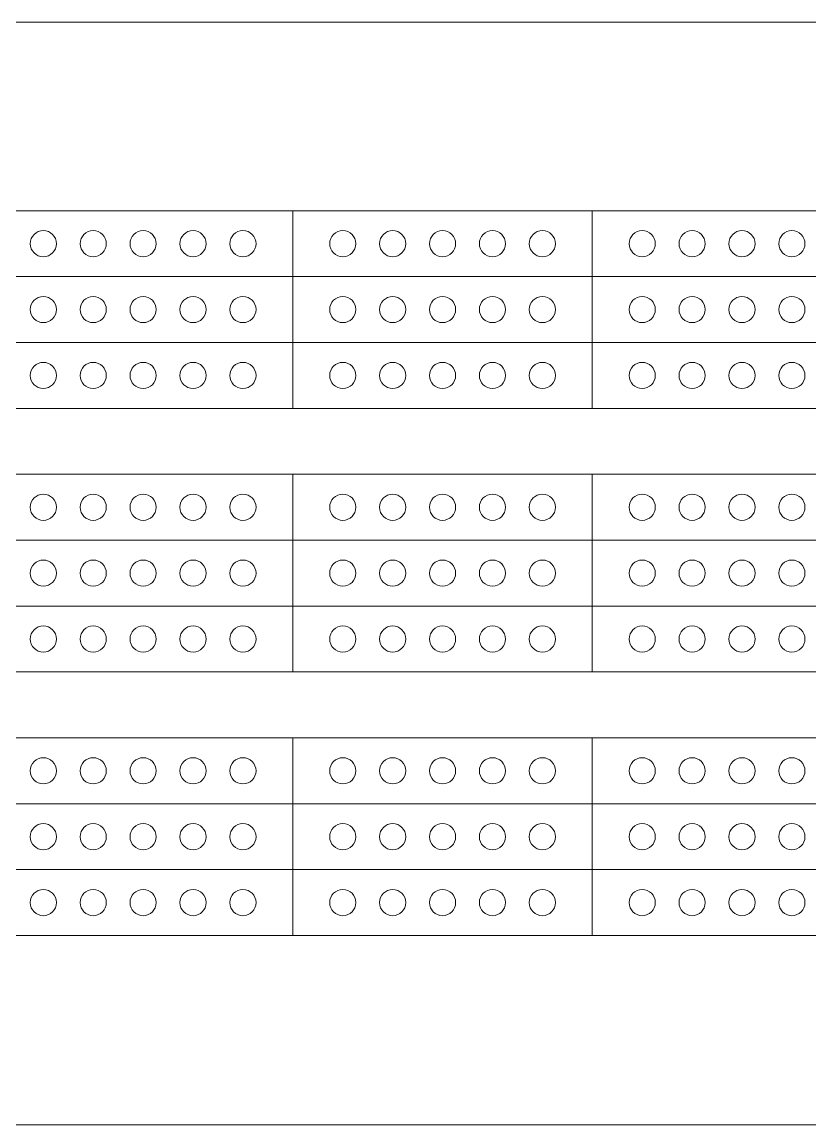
# Model space of a CAD drawing. Header units: centimetres. Extents: x 5.4 to 39.5, y -23.4 to 2.5.
# Drawn here: x 14.05 to 22.4, y -22.68 to -10.99 of the extents above; entities that cross this region are included whole.
import ezdxf

# ---------------------------------------------------------------- set-up
doc = ezdxf.new("R2010")
doc.units = ezdxf.units.CM
doc.header["$MEASUREMENT"] = 0
doc.layers.add('layer 1', color=7, linetype='Continuous')

msp = doc.modelspace()

# ---------------------------------------------------------------- linework, layer by layer
at = {"layer": 'layer 1', "color": 250, "lineweight": 20}
msp.add_lwpolyline([(5.39148, -22.67807), (39.13386, -22.67807), (39.13386, -10.98671), (5.39148, -10.98671), (5.39148, -22.67807)], close=True, dxfattribs=at)
at = {"layer": 'layer 1', "lineweight": 9}
for points in [[(10.56648, -12.98671), (10.56648, -12.98671), (33.32081, -12.98671), (33.32081, -12.98671)], [(16.91648, -15.08221), (16.91648, -15.08221), (16.91648, -12.98671), (16.91648, -12.98671)], [(20.09148, -15.08221), (20.09148, -15.08221), (20.09148, -12.98671), (20.09148, -12.98671)], [(10.56648, -13.68521), (10.56648, -13.68521), (33.32081, -13.68521), (33.32081, -13.68521)], [(10.56648, -14.38371), (10.56648, -14.38371), (33.32081, -14.38371), (33.32081, -14.38371)], [(10.56648, -15.08221), (10.56648, -15.08221), (33.32081, -15.08221), (33.32081, -15.08221)], [(10.03765, -15.78071), (10.03765, -15.78071), (32.79148, -15.78071), (32.79148, -15.78071)], [(16.91648, -17.87621), (16.91648, -17.87621), (16.91648, -15.78071), (16.91648, -15.78071)], [(20.09148, -17.87621), (20.09148, -17.87621), (20.09148, -15.78071), (20.09148, -15.78071)], [(10.03765, -16.47921), (10.03765, -16.47921), (32.79148, -16.47921), (32.79148, -16.47921)], [(10.03765, -17.17771), (10.03765, -17.17771), (32.79148, -17.17771), (32.79148, -17.17771)], [(10.03765, -17.87621), (10.03765, -17.87621), (32.79148, -17.87621), (32.79148, -17.87621)], [(10.03765, -18.57471), (10.03765, -18.57471), (33.32081, -18.57471), (33.32081, -18.57471)], [(16.91648, -20.67021), (16.91648, -20.67021), (16.91648, -18.57471), (16.91648, -18.57471)], [(20.09148, -20.67021), (20.09148, -20.67021), (20.09148, -18.57471), (20.09148, -18.57471)], [(10.03765, -19.27321), (10.03765, -19.27321), (33.32081, -19.27321), (33.32081, -19.27321)], [(10.03765, -19.97171), (10.03765, -19.97171), (33.32081, -19.97171), (33.32081, -19.97171)], [(10.03765, -20.67021), (10.03765, -20.67021), (33.32081, -20.67021), (33.32081, -20.67021)]]:
    msp.add_open_spline(points, degree=3, dxfattribs=at)
for points in [[(14.40972, -13.33596), (14.40972, -13.25924), (14.34753, -13.19705), (14.27081, -13.19705), (14.27081, -13.19705), (14.1941, -13.19705), (14.13191, -13.25924), (14.13191, -13.33596), (14.13191, -13.33596), (14.13191, -13.41268), (14.1941, -13.47487), (14.27081, -13.47487), (14.27081, -13.47487), (14.34753, -13.47487), (14.40972, -13.41268), (14.40972, -13.33596)], [(14.9388, -13.33596), (14.9388, -13.25924), (14.87661, -13.19705), (14.7999, -13.19705), (14.7999, -13.19705), (14.72318, -13.19705), (14.66099, -13.25924), (14.66099, -13.33596), (14.66099, -13.33596), (14.66099, -13.41268), (14.72318, -13.47487), (14.79989, -13.47487), (14.79989, -13.47487), (14.87661, -13.47487), (14.9388, -13.41268), (14.9388, -13.33596)], [(15.46788, -13.33596), (15.46788, -13.25924), (15.40569, -13.19705), (15.32898, -13.19705), (15.32898, -13.19705), (15.25226, -13.19705), (15.19007, -13.25924), (15.19007, -13.33596), (15.19007, -13.33596), (15.19007, -13.41268), (15.25226, -13.47487), (15.32898, -13.47487), (15.32898, -13.47487), (15.40569, -13.47487), (15.46788, -13.41268), (15.46788, -13.33596)], [(15.99697, -13.33596), (15.99697, -13.25924), (15.93478, -13.19705), (15.85806, -13.19705), (15.85806, -13.19705), (15.78134, -13.19705), (15.71915, -13.25924), (15.71915, -13.33596), (15.71915, -13.33596), (15.71915, -13.41268), (15.78134, -13.47487), (15.85806, -13.47487), (15.85806, -13.47487), (15.93477, -13.47487), (15.99697, -13.41268), (15.99697, -13.33596)], [(16.52605, -13.33596), (16.52605, -13.25924), (16.46386, -13.19705), (16.38714, -13.19705), (16.38714, -13.19705), (16.31042, -13.19705), (16.24823, -13.25924), (16.24823, -13.33596), (16.24823, -13.33596), (16.24823, -13.41268), (16.31042, -13.47487), (16.38714, -13.47487), (16.38714, -13.47487), (16.46386, -13.47487), (16.52605, -13.41268), (16.52605, -13.33596)], [(17.58472, -13.33596), (17.58472, -13.25924), (17.52253, -13.19705), (17.44581, -13.19705), (17.44581, -13.19705), (17.3691, -13.19705), (17.30691, -13.25924), (17.30691, -13.33596), (17.30691, -13.33596), (17.30691, -13.41268), (17.3691, -13.47487), (17.44581, -13.47487), (17.44581, -13.47487), (17.52253, -13.47487), (17.58472, -13.41268), (17.58472, -13.33596)], [(18.1138, -13.33596), (18.1138, -13.25924), (18.05161, -13.19705), (17.9749, -13.19705), (17.9749, -13.19705), (17.89818, -13.19705), (17.83599, -13.25924), (17.83599, -13.33596), (17.83599, -13.33596), (17.83599, -13.41268), (17.89818, -13.47487), (17.97489, -13.47487), (17.97489, -13.47487), (18.05161, -13.47487), (18.1138, -13.41268), (18.1138, -13.33596)], [(18.64288, -13.33596), (18.64288, -13.25924), (18.58069, -13.19705), (18.50398, -13.19705), (18.50398, -13.19705), (18.42726, -13.19705), (18.36507, -13.25924), (18.36507, -13.33596), (18.36507, -13.33596), (18.36507, -13.41268), (18.42726, -13.47487), (18.50398, -13.47487), (18.50398, -13.47487), (18.58069, -13.47487), (18.64288, -13.41268), (18.64288, -13.33596)], [(19.17197, -13.33596), (19.17197, -13.25924), (19.10978, -13.19705), (19.03306, -13.19705), (19.03306, -13.19705), (18.95634, -13.19705), (18.89415, -13.25924), (18.89415, -13.33596), (18.89415, -13.33596), (18.89415, -13.41268), (18.95634, -13.47487), (19.03306, -13.47487), (19.03306, -13.47487), (19.10977, -13.47487), (19.17197, -13.41268), (19.17197, -13.33596)], [(19.70105, -13.33596), (19.70105, -13.25924), (19.63886, -13.19705), (19.56214, -13.19705), (19.56214, -13.19705), (19.48542, -13.19705), (19.42323, -13.25924), (19.42323, -13.33596), (19.42323, -13.33596), (19.42323, -13.41268), (19.48542, -13.47487), (19.56214, -13.47487), (19.56214, -13.47487), (19.63886, -13.47487), (19.70105, -13.41268), (19.70105, -13.33596)], [(20.75972, -13.33596), (20.75972, -13.25924), (20.69753, -13.19705), (20.62081, -13.19705), (20.62081, -13.19705), (20.5441, -13.19705), (20.48191, -13.25924), (20.48191, -13.33596), (20.48191, -13.33596), (20.48191, -13.41268), (20.5441, -13.47487), (20.62081, -13.47487), (20.62081, -13.47487), (20.69753, -13.47487), (20.75972, -13.41268), (20.75972, -13.33596)], [(21.2888, -13.33596), (21.2888, -13.25924), (21.22661, -13.19705), (21.1499, -13.19705), (21.1499, -13.19705), (21.07318, -13.19705), (21.01099, -13.25924), (21.01099, -13.33596), (21.01099, -13.33596), (21.01099, -13.41268), (21.07318, -13.47487), (21.14989, -13.47487), (21.14989, -13.47487), (21.22661, -13.47487), (21.2888, -13.41268), (21.2888, -13.33596)], [(21.81788, -13.33596), (21.81788, -13.25924), (21.75569, -13.19705), (21.67898, -13.19705), (21.67898, -13.19705), (21.60226, -13.19705), (21.54007, -13.25924), (21.54007, -13.33596), (21.54007, -13.33596), (21.54007, -13.41268), (21.60226, -13.47487), (21.67898, -13.47487), (21.67898, -13.47487), (21.75569, -13.47487), (21.81788, -13.41268), (21.81788, -13.33596)], [(22.34697, -13.33596), (22.34697, -13.25924), (22.28478, -13.19705), (22.20806, -13.19705), (22.20806, -13.19705), (22.13134, -13.19705), (22.06915, -13.25924), (22.06915, -13.33596), (22.06915, -13.33596), (22.06915, -13.41268), (22.13134, -13.47487), (22.20806, -13.47487), (22.20806, -13.47487), (22.28477, -13.47487), (22.34697, -13.41268), (22.34697, -13.33596)], [(14.40972, -14.03446), (14.40972, -13.95774), (14.34753, -13.89555), (14.27081, -13.89555), (14.27081, -13.89555), (14.1941, -13.89555), (14.13191, -13.95774), (14.13191, -14.03446), (14.13191, -14.03446), (14.13191, -14.11118), (14.1941, -14.17337), (14.27081, -14.17337), (14.27081, -14.17337), (14.34753, -14.17337), (14.40972, -14.11118), (14.40972, -14.03446)], [(14.9388, -14.03446), (14.9388, -13.95774), (14.87661, -13.89555), (14.7999, -13.89555), (14.7999, -13.89555), (14.72318, -13.89555), (14.66099, -13.95774), (14.66099, -14.03446), (14.66099, -14.03446), (14.66099, -14.11118), (14.72318, -14.17337), (14.79989, -14.17337), (14.79989, -14.17337), (14.87661, -14.17337), (14.9388, -14.11118), (14.9388, -14.03446)], [(15.46788, -14.03446), (15.46788, -13.95774), (15.40569, -13.89555), (15.32898, -13.89555), (15.32898, -13.89555), (15.25226, -13.89555), (15.19007, -13.95774), (15.19007, -14.03446), (15.19007, -14.03446), (15.19007, -14.11118), (15.25226, -14.17337), (15.32898, -14.17337), (15.32898, -14.17337), (15.40569, -14.17337), (15.46788, -14.11118), (15.46788, -14.03446)], [(15.99697, -14.03446), (15.99697, -13.95774), (15.93478, -13.89555), (15.85806, -13.89555), (15.85806, -13.89555), (15.78134, -13.89555), (15.71915, -13.95774), (15.71915, -14.03446), (15.71915, -14.03446), (15.71915, -14.11118), (15.78134, -14.17337), (15.85806, -14.17337), (15.85806, -14.17337), (15.93477, -14.17337), (15.99697, -14.11118), (15.99697, -14.03446)], [(16.52605, -14.03446), (16.52605, -13.95774), (16.46386, -13.89555), (16.38714, -13.89555), (16.38714, -13.89555), (16.31042, -13.89555), (16.24823, -13.95774), (16.24823, -14.03446), (16.24823, -14.03446), (16.24823, -14.11118), (16.31042, -14.17337), (16.38714, -14.17337), (16.38714, -14.17337), (16.46386, -14.17337), (16.52605, -14.11118), (16.52605, -14.03446)], [(17.58472, -14.03446), (17.58472, -13.95774), (17.52253, -13.89555), (17.44581, -13.89555), (17.44581, -13.89555), (17.3691, -13.89555), (17.30691, -13.95774), (17.30691, -14.03446), (17.30691, -14.03446), (17.30691, -14.11118), (17.3691, -14.17337), (17.44581, -14.17337), (17.44581, -14.17337), (17.52253, -14.17337), (17.58472, -14.11118), (17.58472, -14.03446)], [(18.1138, -14.03446), (18.1138, -13.95774), (18.05161, -13.89555), (17.9749, -13.89555), (17.9749, -13.89555), (17.89818, -13.89555), (17.83599, -13.95774), (17.83599, -14.03446), (17.83599, -14.03446), (17.83599, -14.11118), (17.89818, -14.17337), (17.97489, -14.17337), (17.97489, -14.17337), (18.05161, -14.17337), (18.1138, -14.11118), (18.1138, -14.03446)], [(18.64288, -14.03446), (18.64288, -13.95774), (18.58069, -13.89555), (18.50398, -13.89555), (18.50398, -13.89555), (18.42726, -13.89555), (18.36507, -13.95774), (18.36507, -14.03446), (18.36507, -14.03446), (18.36507, -14.11118), (18.42726, -14.17337), (18.50398, -14.17337), (18.50398, -14.17337), (18.58069, -14.17337), (18.64288, -14.11118), (18.64288, -14.03446)], [(19.17197, -14.03446), (19.17197, -13.95774), (19.10978, -13.89555), (19.03306, -13.89555), (19.03306, -13.89555), (18.95634, -13.89555), (18.89415, -13.95774), (18.89415, -14.03446), (18.89415, -14.03446), (18.89415, -14.11118), (18.95634, -14.17337), (19.03306, -14.17337), (19.03306, -14.17337), (19.10977, -14.17337), (19.17197, -14.11118), (19.17197, -14.03446)], [(19.70105, -14.03446), (19.70105, -13.95774), (19.63886, -13.89555), (19.56214, -13.89555), (19.56214, -13.89555), (19.48542, -13.89555), (19.42323, -13.95774), (19.42323, -14.03446), (19.42323, -14.03446), (19.42323, -14.11118), (19.48542, -14.17337), (19.56214, -14.17337), (19.56214, -14.17337), (19.63886, -14.17337), (19.70105, -14.11118), (19.70105, -14.03446)], [(20.75972, -14.03446), (20.75972, -13.95774), (20.69753, -13.89555), (20.62081, -13.89555), (20.62081, -13.89555), (20.5441, -13.89555), (20.48191, -13.95774), (20.48191, -14.03446), (20.48191, -14.03446), (20.48191, -14.11118), (20.5441, -14.17337), (20.62081, -14.17337), (20.62081, -14.17337), (20.69753, -14.17337), (20.75972, -14.11118), (20.75972, -14.03446)], [(21.2888, -14.03446), (21.2888, -13.95774), (21.22661, -13.89555), (21.1499, -13.89555), (21.1499, -13.89555), (21.07318, -13.89555), (21.01099, -13.95774), (21.01099, -14.03446), (21.01099, -14.03446), (21.01099, -14.11118), (21.07318, -14.17337), (21.14989, -14.17337), (21.14989, -14.17337), (21.22661, -14.17337), (21.2888, -14.11118), (21.2888, -14.03446)], [(21.81788, -14.03446), (21.81788, -13.95774), (21.75569, -13.89555), (21.67898, -13.89555), (21.67898, -13.89555), (21.60226, -13.89555), (21.54007, -13.95774), (21.54007, -14.03446), (21.54007, -14.03446), (21.54007, -14.11118), (21.60226, -14.17337), (21.67898, -14.17337), (21.67898, -14.17337), (21.75569, -14.17337), (21.81788, -14.11118), (21.81788, -14.03446)], [(22.34697, -14.03446), (22.34697, -13.95774), (22.28478, -13.89555), (22.20806, -13.89555), (22.20806, -13.89555), (22.13134, -13.89555), (22.06915, -13.95774), (22.06915, -14.03446), (22.06915, -14.03446), (22.06915, -14.11118), (22.13134, -14.17337), (22.20806, -14.17337), (22.20806, -14.17337), (22.28477, -14.17337), (22.34697, -14.11118), (22.34697, -14.03446)], [(14.40972, -14.73296), (14.40972, -14.65624), (14.34753, -14.59405), (14.27081, -14.59405), (14.27081, -14.59405), (14.1941, -14.59405), (14.13191, -14.65624), (14.13191, -14.73296), (14.13191, -14.73296), (14.13191, -14.80968), (14.1941, -14.87187), (14.27081, -14.87187), (14.27081, -14.87187), (14.34753, -14.87187), (14.40972, -14.80968), (14.40972, -14.73296)], [(14.9388, -14.73296), (14.9388, -14.65624), (14.87661, -14.59405), (14.7999, -14.59405), (14.7999, -14.59405), (14.72318, -14.59405), (14.66099, -14.65624), (14.66099, -14.73296), (14.66099, -14.73296), (14.66099, -14.80968), (14.72318, -14.87187), (14.79989, -14.87187), (14.79989, -14.87187), (14.87661, -14.87187), (14.9388, -14.80968), (14.9388, -14.73296)], [(15.46788, -14.73296), (15.46788, -14.65624), (15.40569, -14.59405), (15.32898, -14.59405), (15.32898, -14.59405), (15.25226, -14.59405), (15.19007, -14.65624), (15.19007, -14.73296), (15.19007, -14.73296), (15.19007, -14.80968), (15.25226, -14.87187), (15.32898, -14.87187), (15.32898, -14.87187), (15.40569, -14.87187), (15.46788, -14.80968), (15.46788, -14.73296)], [(15.99697, -14.73296), (15.99697, -14.65624), (15.93478, -14.59405), (15.85806, -14.59405), (15.85806, -14.59405), (15.78134, -14.59405), (15.71915, -14.65624), (15.71915, -14.73296), (15.71915, -14.73296), (15.71915, -14.80968), (15.78134, -14.87187), (15.85806, -14.87187), (15.85806, -14.87187), (15.93477, -14.87187), (15.99697, -14.80968), (15.99697, -14.73296)], [(16.52605, -14.73296), (16.52605, -14.65624), (16.46386, -14.59405), (16.38714, -14.59405), (16.38714, -14.59405), (16.31042, -14.59405), (16.24823, -14.65624), (16.24823, -14.73296), (16.24823, -14.73296), (16.24823, -14.80968), (16.31042, -14.87187), (16.38714, -14.87187), (16.38714, -14.87187), (16.46386, -14.87187), (16.52605, -14.80968), (16.52605, -14.73296)], [(17.58472, -14.73296), (17.58472, -14.65624), (17.52253, -14.59405), (17.44581, -14.59405), (17.44581, -14.59405), (17.3691, -14.59405), (17.30691, -14.65624), (17.30691, -14.73296), (17.30691, -14.73296), (17.30691, -14.80968), (17.3691, -14.87187), (17.44581, -14.87187), (17.44581, -14.87187), (17.52253, -14.87187), (17.58472, -14.80968), (17.58472, -14.73296)], [(18.1138, -14.73296), (18.1138, -14.65624), (18.05161, -14.59405), (17.9749, -14.59405), (17.9749, -14.59405), (17.89818, -14.59405), (17.83599, -14.65624), (17.83599, -14.73296), (17.83599, -14.73296), (17.83599, -14.80968), (17.89818, -14.87187), (17.97489, -14.87187), (17.97489, -14.87187), (18.05161, -14.87187), (18.1138, -14.80968), (18.1138, -14.73296)], [(18.64288, -14.73296), (18.64288, -14.65624), (18.58069, -14.59405), (18.50398, -14.59405), (18.50398, -14.59405), (18.42726, -14.59405), (18.36507, -14.65624), (18.36507, -14.73296), (18.36507, -14.73296), (18.36507, -14.80968), (18.42726, -14.87187), (18.50398, -14.87187), (18.50398, -14.87187), (18.58069, -14.87187), (18.64288, -14.80968), (18.64288, -14.73296)], [(19.17197, -14.73296), (19.17197, -14.65624), (19.10978, -14.59405), (19.03306, -14.59405), (19.03306, -14.59405), (18.95634, -14.59405), (18.89415, -14.65624), (18.89415, -14.73296), (18.89415, -14.73296), (18.89415, -14.80968), (18.95634, -14.87187), (19.03306, -14.87187), (19.03306, -14.87187), (19.10977, -14.87187), (19.17197, -14.80968), (19.17197, -14.73296)], [(19.70105, -14.73296), (19.70105, -14.65624), (19.63886, -14.59405), (19.56214, -14.59405), (19.56214, -14.59405), (19.48542, -14.59405), (19.42323, -14.65624), (19.42323, -14.73296), (19.42323, -14.73296), (19.42323, -14.80968), (19.48542, -14.87187), (19.56214, -14.87187), (19.56214, -14.87187), (19.63886, -14.87187), (19.70105, -14.80968), (19.70105, -14.73296)], [(20.75972, -14.73296), (20.75972, -14.65624), (20.69753, -14.59405), (20.62081, -14.59405), (20.62081, -14.59405), (20.5441, -14.59405), (20.48191, -14.65624), (20.48191, -14.73296), (20.48191, -14.73296), (20.48191, -14.80968), (20.5441, -14.87187), (20.62081, -14.87187), (20.62081, -14.87187), (20.69753, -14.87187), (20.75972, -14.80968), (20.75972, -14.73296)], [(21.2888, -14.73296), (21.2888, -14.65624), (21.22661, -14.59405), (21.1499, -14.59405), (21.1499, -14.59405), (21.07318, -14.59405), (21.01099, -14.65624), (21.01099, -14.73296), (21.01099, -14.73296), (21.01099, -14.80968), (21.07318, -14.87187), (21.14989, -14.87187), (21.14989, -14.87187), (21.22661, -14.87187), (21.2888, -14.80968), (21.2888, -14.73296)], [(21.81788, -14.73296), (21.81788, -14.65624), (21.75569, -14.59405), (21.67898, -14.59405), (21.67898, -14.59405), (21.60226, -14.59405), (21.54007, -14.65624), (21.54007, -14.73296), (21.54007, -14.73296), (21.54007, -14.80968), (21.60226, -14.87187), (21.67898, -14.87187), (21.67898, -14.87187), (21.75569, -14.87187), (21.81788, -14.80968), (21.81788, -14.73296)], [(22.34697, -14.73296), (22.34697, -14.65624), (22.28478, -14.59405), (22.20806, -14.59405), (22.20806, -14.59405), (22.13134, -14.59405), (22.06915, -14.65624), (22.06915, -14.73296), (22.06915, -14.73296), (22.06915, -14.80968), (22.13134, -14.87187), (22.20806, -14.87187), (22.20806, -14.87187), (22.28477, -14.87187), (22.34697, -14.80968), (22.34697, -14.73296)], [(14.40972, -16.12996), (14.40972, -16.05324), (14.34753, -15.99105), (14.27081, -15.99105), (14.27081, -15.99105), (14.1941, -15.99105), (14.13191, -16.05324), (14.13191, -16.12996), (14.13191, -16.12996), (14.13191, -16.20668), (14.1941, -16.26887), (14.27081, -16.26887), (14.27081, -16.26887), (14.34753, -16.26887), (14.40972, -16.20668), (14.40972, -16.12996)], [(14.9388, -16.12996), (14.9388, -16.05324), (14.87661, -15.99105), (14.7999, -15.99105), (14.7999, -15.99105), (14.72318, -15.99105), (14.66099, -16.05324), (14.66099, -16.12996), (14.66099, -16.12996), (14.66099, -16.20668), (14.72318, -16.26887), (14.79989, -16.26887), (14.79989, -16.26887), (14.87661, -16.26887), (14.9388, -16.20668), (14.9388, -16.12996)], [(15.46788, -16.12996), (15.46788, -16.05324), (15.40569, -15.99105), (15.32898, -15.99105), (15.32898, -15.99105), (15.25226, -15.99105), (15.19007, -16.05324), (15.19007, -16.12996), (15.19007, -16.12996), (15.19007, -16.20668), (15.25226, -16.26887), (15.32898, -16.26887), (15.32898, -16.26887), (15.40569, -16.26887), (15.46788, -16.20668), (15.46788, -16.12996)], [(15.99697, -16.12996), (15.99697, -16.05324), (15.93478, -15.99105), (15.85806, -15.99105), (15.85806, -15.99105), (15.78134, -15.99105), (15.71915, -16.05324), (15.71915, -16.12996), (15.71915, -16.12996), (15.71915, -16.20668), (15.78134, -16.26887), (15.85806, -16.26887), (15.85806, -16.26887), (15.93477, -16.26887), (15.99697, -16.20668), (15.99697, -16.12996)], [(16.52605, -16.12996), (16.52605, -16.05324), (16.46386, -15.99105), (16.38714, -15.99105), (16.38714, -15.99105), (16.31042, -15.99105), (16.24823, -16.05324), (16.24823, -16.12996), (16.24823, -16.12996), (16.24823, -16.20668), (16.31042, -16.26887), (16.38714, -16.26887), (16.38714, -16.26887), (16.46386, -16.26887), (16.52605, -16.20668), (16.52605, -16.12996)], [(17.58472, -16.12996), (17.58472, -16.05324), (17.52253, -15.99105), (17.44581, -15.99105), (17.44581, -15.99105), (17.3691, -15.99105), (17.30691, -16.05324), (17.30691, -16.12996), (17.30691, -16.12996), (17.30691, -16.20668), (17.3691, -16.26887), (17.44581, -16.26887), (17.44581, -16.26887), (17.52253, -16.26887), (17.58472, -16.20668), (17.58472, -16.12996)], [(18.1138, -16.12996), (18.1138, -16.05324), (18.05161, -15.99105), (17.9749, -15.99105), (17.9749, -15.99105), (17.89818, -15.99105), (17.83599, -16.05324), (17.83599, -16.12996), (17.83599, -16.12996), (17.83599, -16.20668), (17.89818, -16.26887), (17.97489, -16.26887), (17.97489, -16.26887), (18.05161, -16.26887), (18.1138, -16.20668), (18.1138, -16.12996)], [(18.64288, -16.12996), (18.64288, -16.05324), (18.58069, -15.99105), (18.50398, -15.99105), (18.50398, -15.99105), (18.42726, -15.99105), (18.36507, -16.05324), (18.36507, -16.12996), (18.36507, -16.12996), (18.36507, -16.20668), (18.42726, -16.26887), (18.50398, -16.26887), (18.50398, -16.26887), (18.58069, -16.26887), (18.64288, -16.20668), (18.64288, -16.12996)], [(19.17197, -16.12996), (19.17197, -16.05324), (19.10978, -15.99105), (19.03306, -15.99105), (19.03306, -15.99105), (18.95634, -15.99105), (18.89415, -16.05324), (18.89415, -16.12996), (18.89415, -16.12996), (18.89415, -16.20668), (18.95634, -16.26887), (19.03306, -16.26887), (19.03306, -16.26887), (19.10977, -16.26887), (19.17197, -16.20668), (19.17197, -16.12996)], [(19.70105, -16.12996), (19.70105, -16.05324), (19.63886, -15.99105), (19.56214, -15.99105), (19.56214, -15.99105), (19.48542, -15.99105), (19.42323, -16.05324), (19.42323, -16.12996), (19.42323, -16.12996), (19.42323, -16.20668), (19.48542, -16.26887), (19.56214, -16.26887), (19.56214, -16.26887), (19.63886, -16.26887), (19.70105, -16.20668), (19.70105, -16.12996)], [(20.75972, -16.12996), (20.75972, -16.05324), (20.69753, -15.99105), (20.62081, -15.99105), (20.62081, -15.99105), (20.5441, -15.99105), (20.48191, -16.05324), (20.48191, -16.12996), (20.48191, -16.12996), (20.48191, -16.20668), (20.5441, -16.26887), (20.62081, -16.26887), (20.62081, -16.26887), (20.69753, -16.26887), (20.75972, -16.20668), (20.75972, -16.12996)], [(21.2888, -16.12996), (21.2888, -16.05324), (21.22661, -15.99105), (21.1499, -15.99105), (21.1499, -15.99105), (21.07318, -15.99105), (21.01099, -16.05324), (21.01099, -16.12996), (21.01099, -16.12996), (21.01099, -16.20668), (21.07318, -16.26887), (21.14989, -16.26887), (21.14989, -16.26887), (21.22661, -16.26887), (21.2888, -16.20668), (21.2888, -16.12996)], [(21.81788, -16.12996), (21.81788, -16.05324), (21.75569, -15.99105), (21.67898, -15.99105), (21.67898, -15.99105), (21.60226, -15.99105), (21.54007, -16.05324), (21.54007, -16.12996), (21.54007, -16.12996), (21.54007, -16.20668), (21.60226, -16.26887), (21.67898, -16.26887), (21.67898, -16.26887), (21.75569, -16.26887), (21.81788, -16.20668), (21.81788, -16.12996)], [(22.34697, -16.12996), (22.34697, -16.05324), (22.28478, -15.99105), (22.20806, -15.99105), (22.20806, -15.99105), (22.13134, -15.99105), (22.06915, -16.05324), (22.06915, -16.12996), (22.06915, -16.12996), (22.06915, -16.20668), (22.13134, -16.26887), (22.20806, -16.26887), (22.20806, -16.26887), (22.28477, -16.26887), (22.34697, -16.20668), (22.34697, -16.12996)], [(14.40972, -16.82846), (14.40972, -16.75174), (14.34753, -16.68955), (14.27081, -16.68955), (14.27081, -16.68955), (14.1941, -16.68955), (14.13191, -16.75174), (14.13191, -16.82846), (14.13191, -16.82846), (14.13191, -16.90518), (14.1941, -16.96737), (14.27081, -16.96737), (14.27081, -16.96737), (14.34753, -16.96737), (14.40972, -16.90518), (14.40972, -16.82846)], [(14.9388, -16.82846), (14.9388, -16.75174), (14.87661, -16.68955), (14.7999, -16.68955), (14.7999, -16.68955), (14.72318, -16.68955), (14.66099, -16.75174), (14.66099, -16.82846), (14.66099, -16.82846), (14.66099, -16.90518), (14.72318, -16.96737), (14.79989, -16.96737), (14.79989, -16.96737), (14.87661, -16.96737), (14.9388, -16.90518), (14.9388, -16.82846)], [(15.46788, -16.82846), (15.46788, -16.75174), (15.40569, -16.68955), (15.32898, -16.68955), (15.32898, -16.68955), (15.25226, -16.68955), (15.19007, -16.75174), (15.19007, -16.82846), (15.19007, -16.82846), (15.19007, -16.90518), (15.25226, -16.96737), (15.32898, -16.96737), (15.32898, -16.96737), (15.40569, -16.96737), (15.46788, -16.90518), (15.46788, -16.82846)], [(15.99697, -16.82846), (15.99697, -16.75174), (15.93478, -16.68955), (15.85806, -16.68955), (15.85806, -16.68955), (15.78134, -16.68955), (15.71915, -16.75174), (15.71915, -16.82846), (15.71915, -16.82846), (15.71915, -16.90518), (15.78134, -16.96737), (15.85806, -16.96737), (15.85806, -16.96737), (15.93477, -16.96737), (15.99697, -16.90518), (15.99697, -16.82846)], [(16.52605, -16.82846), (16.52605, -16.75174), (16.46386, -16.68955), (16.38714, -16.68955), (16.38714, -16.68955), (16.31042, -16.68955), (16.24823, -16.75174), (16.24823, -16.82846), (16.24823, -16.82846), (16.24823, -16.90518), (16.31042, -16.96737), (16.38714, -16.96737), (16.38714, -16.96737), (16.46386, -16.96737), (16.52605, -16.90518), (16.52605, -16.82846)], [(17.58472, -16.82846), (17.58472, -16.75174), (17.52253, -16.68955), (17.44581, -16.68955), (17.44581, -16.68955), (17.3691, -16.68955), (17.30691, -16.75174), (17.30691, -16.82846), (17.30691, -16.82846), (17.30691, -16.90518), (17.3691, -16.96737), (17.44581, -16.96737), (17.44581, -16.96737), (17.52253, -16.96737), (17.58472, -16.90518), (17.58472, -16.82846)], [(18.1138, -16.82846), (18.1138, -16.75174), (18.05161, -16.68955), (17.9749, -16.68955), (17.9749, -16.68955), (17.89818, -16.68955), (17.83599, -16.75174), (17.83599, -16.82846), (17.83599, -16.82846), (17.83599, -16.90518), (17.89818, -16.96737), (17.97489, -16.96737), (17.97489, -16.96737), (18.05161, -16.96737), (18.1138, -16.90518), (18.1138, -16.82846)], [(18.64288, -16.82846), (18.64288, -16.75174), (18.58069, -16.68955), (18.50398, -16.68955), (18.50398, -16.68955), (18.42726, -16.68955), (18.36507, -16.75174), (18.36507, -16.82846), (18.36507, -16.82846), (18.36507, -16.90518), (18.42726, -16.96737), (18.50398, -16.96737), (18.50398, -16.96737), (18.58069, -16.96737), (18.64288, -16.90518), (18.64288, -16.82846)], [(19.17197, -16.82846), (19.17197, -16.75174), (19.10978, -16.68955), (19.03306, -16.68955), (19.03306, -16.68955), (18.95634, -16.68955), (18.89415, -16.75174), (18.89415, -16.82846), (18.89415, -16.82846), (18.89415, -16.90518), (18.95634, -16.96737), (19.03306, -16.96737), (19.03306, -16.96737), (19.10977, -16.96737), (19.17197, -16.90518), (19.17197, -16.82846)], [(19.70105, -16.82846), (19.70105, -16.75174), (19.63886, -16.68955), (19.56214, -16.68955), (19.56214, -16.68955), (19.48542, -16.68955), (19.42323, -16.75174), (19.42323, -16.82846), (19.42323, -16.82846), (19.42323, -16.90518), (19.48542, -16.96737), (19.56214, -16.96737), (19.56214, -16.96737), (19.63886, -16.96737), (19.70105, -16.90518), (19.70105, -16.82846)], [(20.75972, -16.82846), (20.75972, -16.75174), (20.69753, -16.68955), (20.62081, -16.68955), (20.62081, -16.68955), (20.5441, -16.68955), (20.48191, -16.75174), (20.48191, -16.82846), (20.48191, -16.82846), (20.48191, -16.90518), (20.5441, -16.96737), (20.62081, -16.96737), (20.62081, -16.96737), (20.69753, -16.96737), (20.75972, -16.90518), (20.75972, -16.82846)], [(21.2888, -16.82846), (21.2888, -16.75174), (21.22661, -16.68955), (21.1499, -16.68955), (21.1499, -16.68955), (21.07318, -16.68955), (21.01099, -16.75174), (21.01099, -16.82846), (21.01099, -16.82846), (21.01099, -16.90518), (21.07318, -16.96737), (21.14989, -16.96737), (21.14989, -16.96737), (21.22661, -16.96737), (21.2888, -16.90518), (21.2888, -16.82846)], [(21.81788, -16.82846), (21.81788, -16.75174), (21.75569, -16.68955), (21.67898, -16.68955), (21.67898, -16.68955), (21.60226, -16.68955), (21.54007, -16.75174), (21.54007, -16.82846), (21.54007, -16.82846), (21.54007, -16.90518), (21.60226, -16.96737), (21.67898, -16.96737), (21.67898, -16.96737), (21.75569, -16.96737), (21.81788, -16.90518), (21.81788, -16.82846)], [(22.34697, -16.82846), (22.34697, -16.75174), (22.28478, -16.68955), (22.20806, -16.68955), (22.20806, -16.68955), (22.13134, -16.68955), (22.06915, -16.75174), (22.06915, -16.82846), (22.06915, -16.82846), (22.06915, -16.90518), (22.13134, -16.96737), (22.20806, -16.96737), (22.20806, -16.96737), (22.28477, -16.96737), (22.34697, -16.90518), (22.34697, -16.82846)], [(14.40972, -17.52696), (14.40972, -17.45024), (14.34753, -17.38805), (14.27081, -17.38805), (14.27081, -17.38805), (14.1941, -17.38805), (14.13191, -17.45024), (14.13191, -17.52696), (14.13191, -17.52696), (14.13191, -17.60368), (14.1941, -17.66587), (14.27081, -17.66587), (14.27081, -17.66587), (14.34753, -17.66587), (14.40972, -17.60368), (14.40972, -17.52696)], [(14.9388, -17.52696), (14.9388, -17.45024), (14.87661, -17.38805), (14.7999, -17.38805), (14.7999, -17.38805), (14.72318, -17.38805), (14.66099, -17.45024), (14.66099, -17.52696), (14.66099, -17.52696), (14.66099, -17.60368), (14.72318, -17.66587), (14.79989, -17.66587), (14.79989, -17.66587), (14.87661, -17.66587), (14.9388, -17.60368), (14.9388, -17.52696)], [(15.46788, -17.52696), (15.46788, -17.45024), (15.40569, -17.38805), (15.32898, -17.38805), (15.32898, -17.38805), (15.25226, -17.38805), (15.19007, -17.45024), (15.19007, -17.52696), (15.19007, -17.52696), (15.19007, -17.60368), (15.25226, -17.66587), (15.32898, -17.66587), (15.32898, -17.66587), (15.40569, -17.66587), (15.46788, -17.60368), (15.46788, -17.52696)], [(15.99697, -17.52696), (15.99697, -17.45024), (15.93478, -17.38805), (15.85806, -17.38805), (15.85806, -17.38805), (15.78134, -17.38805), (15.71915, -17.45024), (15.71915, -17.52696), (15.71915, -17.52696), (15.71915, -17.60368), (15.78134, -17.66587), (15.85806, -17.66587), (15.85806, -17.66587), (15.93477, -17.66587), (15.99697, -17.60368), (15.99697, -17.52696)], [(16.52605, -17.52696), (16.52605, -17.45024), (16.46386, -17.38805), (16.38714, -17.38805), (16.38714, -17.38805), (16.31042, -17.38805), (16.24823, -17.45024), (16.24823, -17.52696), (16.24823, -17.52696), (16.24823, -17.60368), (16.31042, -17.66587), (16.38714, -17.66587), (16.38714, -17.66587), (16.46386, -17.66587), (16.52605, -17.60368), (16.52605, -17.52696)], [(17.58472, -17.52696), (17.58472, -17.45024), (17.52253, -17.38805), (17.44581, -17.38805), (17.44581, -17.38805), (17.3691, -17.38805), (17.30691, -17.45024), (17.30691, -17.52696), (17.30691, -17.52696), (17.30691, -17.60368), (17.3691, -17.66587), (17.44581, -17.66587), (17.44581, -17.66587), (17.52253, -17.66587), (17.58472, -17.60368), (17.58472, -17.52696)], [(18.1138, -17.52696), (18.1138, -17.45024), (18.05161, -17.38805), (17.9749, -17.38805), (17.9749, -17.38805), (17.89818, -17.38805), (17.83599, -17.45024), (17.83599, -17.52696), (17.83599, -17.52696), (17.83599, -17.60368), (17.89818, -17.66587), (17.97489, -17.66587), (17.97489, -17.66587), (18.05161, -17.66587), (18.1138, -17.60368), (18.1138, -17.52696)], [(18.64288, -17.52696), (18.64288, -17.45024), (18.58069, -17.38805), (18.50398, -17.38805), (18.50398, -17.38805), (18.42726, -17.38805), (18.36507, -17.45024), (18.36507, -17.52696), (18.36507, -17.52696), (18.36507, -17.60368), (18.42726, -17.66587), (18.50398, -17.66587), (18.50398, -17.66587), (18.58069, -17.66587), (18.64288, -17.60368), (18.64288, -17.52696)], [(19.17197, -17.52696), (19.17197, -17.45024), (19.10978, -17.38805), (19.03306, -17.38805), (19.03306, -17.38805), (18.95634, -17.38805), (18.89415, -17.45024), (18.89415, -17.52696), (18.89415, -17.52696), (18.89415, -17.60368), (18.95634, -17.66587), (19.03306, -17.66587), (19.03306, -17.66587), (19.10977, -17.66587), (19.17197, -17.60368), (19.17197, -17.52696)], [(19.70105, -17.52696), (19.70105, -17.45024), (19.63886, -17.38805), (19.56214, -17.38805), (19.56214, -17.38805), (19.48542, -17.38805), (19.42323, -17.45024), (19.42323, -17.52696), (19.42323, -17.52696), (19.42323, -17.60368), (19.48542, -17.66587), (19.56214, -17.66587), (19.56214, -17.66587), (19.63886, -17.66587), (19.70105, -17.60368), (19.70105, -17.52696)], [(20.75972, -17.52696), (20.75972, -17.45024), (20.69753, -17.38805), (20.62081, -17.38805), (20.62081, -17.38805), (20.5441, -17.38805), (20.48191, -17.45024), (20.48191, -17.52696), (20.48191, -17.52696), (20.48191, -17.60368), (20.5441, -17.66587), (20.62081, -17.66587), (20.62081, -17.66587), (20.69753, -17.66587), (20.75972, -17.60368), (20.75972, -17.52696)], [(21.2888, -17.52696), (21.2888, -17.45024), (21.22661, -17.38805), (21.1499, -17.38805), (21.1499, -17.38805), (21.07318, -17.38805), (21.01099, -17.45024), (21.01099, -17.52696), (21.01099, -17.52696), (21.01099, -17.60368), (21.07318, -17.66587), (21.14989, -17.66587), (21.14989, -17.66587), (21.22661, -17.66587), (21.2888, -17.60368), (21.2888, -17.52696)], [(21.81788, -17.52696), (21.81788, -17.45024), (21.75569, -17.38805), (21.67898, -17.38805), (21.67898, -17.38805), (21.60226, -17.38805), (21.54007, -17.45024), (21.54007, -17.52696), (21.54007, -17.52696), (21.54007, -17.60368), (21.60226, -17.66587), (21.67898, -17.66587), (21.67898, -17.66587), (21.75569, -17.66587), (21.81788, -17.60368), (21.81788, -17.52696)], [(22.34697, -17.52696), (22.34697, -17.45024), (22.28478, -17.38805), (22.20806, -17.38805), (22.20806, -17.38805), (22.13134, -17.38805), (22.06915, -17.45024), (22.06915, -17.52696), (22.06915, -17.52696), (22.06915, -17.60368), (22.13134, -17.66587), (22.20806, -17.66587), (22.20806, -17.66587), (22.28477, -17.66587), (22.34697, -17.60368), (22.34697, -17.52696)], [(14.40972, -18.92396), (14.40972, -18.84724), (14.34753, -18.78505), (14.27081, -18.78505), (14.27081, -18.78505), (14.1941, -18.78505), (14.13191, -18.84724), (14.13191, -18.92396), (14.13191, -18.92396), (14.13191, -19.00068), (14.1941, -19.06287), (14.27081, -19.06287), (14.27081, -19.06287), (14.34753, -19.06287), (14.40972, -19.00068), (14.40972, -18.92396)], [(14.9388, -18.92396), (14.9388, -18.84724), (14.87661, -18.78505), (14.7999, -18.78505), (14.7999, -18.78505), (14.72318, -18.78505), (14.66099, -18.84724), (14.66099, -18.92396), (14.66099, -18.92396), (14.66099, -19.00068), (14.72318, -19.06287), (14.79989, -19.06287), (14.79989, -19.06287), (14.87661, -19.06287), (14.9388, -19.00068), (14.9388, -18.92396)], [(15.46788, -18.92396), (15.46788, -18.84724), (15.40569, -18.78505), (15.32898, -18.78505), (15.32898, -18.78505), (15.25226, -18.78505), (15.19007, -18.84724), (15.19007, -18.92396), (15.19007, -18.92396), (15.19007, -19.00068), (15.25226, -19.06287), (15.32898, -19.06287), (15.32898, -19.06287), (15.40569, -19.06287), (15.46788, -19.00068), (15.46788, -18.92396)], [(15.99697, -18.92396), (15.99697, -18.84724), (15.93478, -18.78505), (15.85806, -18.78505), (15.85806, -18.78505), (15.78134, -18.78505), (15.71915, -18.84724), (15.71915, -18.92396), (15.71915, -18.92396), (15.71915, -19.00068), (15.78134, -19.06287), (15.85806, -19.06287), (15.85806, -19.06287), (15.93477, -19.06287), (15.99697, -19.00068), (15.99697, -18.92396)], [(16.52605, -18.92396), (16.52605, -18.84724), (16.46386, -18.78505), (16.38714, -18.78505), (16.38714, -18.78505), (16.31042, -18.78505), (16.24823, -18.84724), (16.24823, -18.92396), (16.24823, -18.92396), (16.24823, -19.00068), (16.31042, -19.06287), (16.38714, -19.06287), (16.38714, -19.06287), (16.46386, -19.06287), (16.52605, -19.00068), (16.52605, -18.92396)], [(17.58472, -18.92396), (17.58472, -18.84724), (17.52253, -18.78505), (17.44581, -18.78505), (17.44581, -18.78505), (17.3691, -18.78505), (17.30691, -18.84724), (17.30691, -18.92396), (17.30691, -18.92396), (17.30691, -19.00068), (17.3691, -19.06287), (17.44581, -19.06287), (17.44581, -19.06287), (17.52253, -19.06287), (17.58472, -19.00068), (17.58472, -18.92396)], [(18.1138, -18.92396), (18.1138, -18.84724), (18.05161, -18.78505), (17.9749, -18.78505), (17.9749, -18.78505), (17.89818, -18.78505), (17.83599, -18.84724), (17.83599, -18.92396), (17.83599, -18.92396), (17.83599, -19.00068), (17.89818, -19.06287), (17.97489, -19.06287), (17.97489, -19.06287), (18.05161, -19.06287), (18.1138, -19.00068), (18.1138, -18.92396)], [(18.64288, -18.92396), (18.64288, -18.84724), (18.58069, -18.78505), (18.50398, -18.78505), (18.50398, -18.78505), (18.42726, -18.78505), (18.36507, -18.84724), (18.36507, -18.92396), (18.36507, -18.92396), (18.36507, -19.00068), (18.42726, -19.06287), (18.50398, -19.06287), (18.50398, -19.06287), (18.58069, -19.06287), (18.64288, -19.00068), (18.64288, -18.92396)], [(19.17197, -18.92396), (19.17197, -18.84724), (19.10978, -18.78505), (19.03306, -18.78505), (19.03306, -18.78505), (18.95634, -18.78505), (18.89415, -18.84724), (18.89415, -18.92396), (18.89415, -18.92396), (18.89415, -19.00068), (18.95634, -19.06287), (19.03306, -19.06287), (19.03306, -19.06287), (19.10977, -19.06287), (19.17197, -19.00068), (19.17197, -18.92396)], [(19.70105, -18.92396), (19.70105, -18.84724), (19.63886, -18.78505), (19.56214, -18.78505), (19.56214, -18.78505), (19.48542, -18.78505), (19.42323, -18.84724), (19.42323, -18.92396), (19.42323, -18.92396), (19.42323, -19.00068), (19.48542, -19.06287), (19.56214, -19.06287), (19.56214, -19.06287), (19.63886, -19.06287), (19.70105, -19.00068), (19.70105, -18.92396)], [(20.75972, -18.92396), (20.75972, -18.84724), (20.69753, -18.78505), (20.62081, -18.78505), (20.62081, -18.78505), (20.5441, -18.78505), (20.48191, -18.84724), (20.48191, -18.92396), (20.48191, -18.92396), (20.48191, -19.00068), (20.5441, -19.06287), (20.62081, -19.06287), (20.62081, -19.06287), (20.69753, -19.06287), (20.75972, -19.00068), (20.75972, -18.92396)], [(21.2888, -18.92396), (21.2888, -18.84724), (21.22661, -18.78505), (21.1499, -18.78505), (21.1499, -18.78505), (21.07318, -18.78505), (21.01099, -18.84724), (21.01099, -18.92396), (21.01099, -18.92396), (21.01099, -19.00068), (21.07318, -19.06287), (21.14989, -19.06287), (21.14989, -19.06287), (21.22661, -19.06287), (21.2888, -19.00068), (21.2888, -18.92396)], [(21.81788, -18.92396), (21.81788, -18.84724), (21.75569, -18.78505), (21.67898, -18.78505), (21.67898, -18.78505), (21.60226, -18.78505), (21.54007, -18.84724), (21.54007, -18.92396), (21.54007, -18.92396), (21.54007, -19.00068), (21.60226, -19.06287), (21.67898, -19.06287), (21.67898, -19.06287), (21.75569, -19.06287), (21.81788, -19.00068), (21.81788, -18.92396)], [(22.34697, -18.92396), (22.34697, -18.84724), (22.28478, -18.78505), (22.20806, -18.78505), (22.20806, -18.78505), (22.13134, -18.78505), (22.06915, -18.84724), (22.06915, -18.92396), (22.06915, -18.92396), (22.06915, -19.00068), (22.13134, -19.06287), (22.20806, -19.06287), (22.20806, -19.06287), (22.28477, -19.06287), (22.34697, -19.00068), (22.34697, -18.92396)], [(14.40972, -19.62246), (14.40972, -19.54574), (14.34753, -19.48355), (14.27081, -19.48355), (14.27081, -19.48355), (14.1941, -19.48355), (14.13191, -19.54574), (14.13191, -19.62246), (14.13191, -19.62246), (14.13191, -19.69918), (14.1941, -19.76137), (14.27081, -19.76137), (14.27081, -19.76137), (14.34753, -19.76137), (14.40972, -19.69918), (14.40972, -19.62246)], [(14.9388, -19.62246), (14.9388, -19.54574), (14.87661, -19.48355), (14.7999, -19.48355), (14.7999, -19.48355), (14.72318, -19.48355), (14.66099, -19.54574), (14.66099, -19.62246), (14.66099, -19.62246), (14.66099, -19.69918), (14.72318, -19.76137), (14.79989, -19.76137), (14.79989, -19.76137), (14.87661, -19.76137), (14.9388, -19.69918), (14.9388, -19.62246)], [(15.46788, -19.62246), (15.46788, -19.54574), (15.40569, -19.48355), (15.32898, -19.48355), (15.32898, -19.48355), (15.25226, -19.48355), (15.19007, -19.54574), (15.19007, -19.62246), (15.19007, -19.62246), (15.19007, -19.69918), (15.25226, -19.76137), (15.32898, -19.76137), (15.32898, -19.76137), (15.40569, -19.76137), (15.46788, -19.69918), (15.46788, -19.62246)], [(15.99697, -19.62246), (15.99697, -19.54574), (15.93478, -19.48355), (15.85806, -19.48355), (15.85806, -19.48355), (15.78134, -19.48355), (15.71915, -19.54574), (15.71915, -19.62246), (15.71915, -19.62246), (15.71915, -19.69918), (15.78134, -19.76137), (15.85806, -19.76137), (15.85806, -19.76137), (15.93477, -19.76137), (15.99697, -19.69918), (15.99697, -19.62246)], [(16.52605, -19.62246), (16.52605, -19.54574), (16.46386, -19.48355), (16.38714, -19.48355), (16.38714, -19.48355), (16.31042, -19.48355), (16.24823, -19.54574), (16.24823, -19.62246), (16.24823, -19.62246), (16.24823, -19.69918), (16.31042, -19.76137), (16.38714, -19.76137), (16.38714, -19.76137), (16.46386, -19.76137), (16.52605, -19.69918), (16.52605, -19.62246)], [(17.58472, -19.62246), (17.58472, -19.54574), (17.52253, -19.48355), (17.44581, -19.48355), (17.44581, -19.48355), (17.3691, -19.48355), (17.30691, -19.54574), (17.30691, -19.62246), (17.30691, -19.62246), (17.30691, -19.69918), (17.3691, -19.76137), (17.44581, -19.76137), (17.44581, -19.76137), (17.52253, -19.76137), (17.58472, -19.69918), (17.58472, -19.62246)], [(18.1138, -19.62246), (18.1138, -19.54574), (18.05161, -19.48355), (17.9749, -19.48355), (17.9749, -19.48355), (17.89818, -19.48355), (17.83599, -19.54574), (17.83599, -19.62246), (17.83599, -19.62246), (17.83599, -19.69918), (17.89818, -19.76137), (17.97489, -19.76137), (17.97489, -19.76137), (18.05161, -19.76137), (18.1138, -19.69918), (18.1138, -19.62246)], [(18.64288, -19.62246), (18.64288, -19.54574), (18.58069, -19.48355), (18.50398, -19.48355), (18.50398, -19.48355), (18.42726, -19.48355), (18.36507, -19.54574), (18.36507, -19.62246), (18.36507, -19.62246), (18.36507, -19.69918), (18.42726, -19.76137), (18.50398, -19.76137), (18.50398, -19.76137), (18.58069, -19.76137), (18.64288, -19.69918), (18.64288, -19.62246)], [(19.17197, -19.62246), (19.17197, -19.54574), (19.10978, -19.48355), (19.03306, -19.48355), (19.03306, -19.48355), (18.95634, -19.48355), (18.89415, -19.54574), (18.89415, -19.62246), (18.89415, -19.62246), (18.89415, -19.69918), (18.95634, -19.76137), (19.03306, -19.76137), (19.03306, -19.76137), (19.10977, -19.76137), (19.17197, -19.69918), (19.17197, -19.62246)], [(19.70105, -19.62246), (19.70105, -19.54574), (19.63886, -19.48355), (19.56214, -19.48355), (19.56214, -19.48355), (19.48542, -19.48355), (19.42323, -19.54574), (19.42323, -19.62246), (19.42323, -19.62246), (19.42323, -19.69918), (19.48542, -19.76137), (19.56214, -19.76137), (19.56214, -19.76137), (19.63886, -19.76137), (19.70105, -19.69918), (19.70105, -19.62246)], [(20.75972, -19.62246), (20.75972, -19.54574), (20.69753, -19.48355), (20.62081, -19.48355), (20.62081, -19.48355), (20.5441, -19.48355), (20.48191, -19.54574), (20.48191, -19.62246), (20.48191, -19.62246), (20.48191, -19.69918), (20.5441, -19.76137), (20.62081, -19.76137), (20.62081, -19.76137), (20.69753, -19.76137), (20.75972, -19.69918), (20.75972, -19.62246)], [(21.2888, -19.62246), (21.2888, -19.54574), (21.22661, -19.48355), (21.1499, -19.48355), (21.1499, -19.48355), (21.07318, -19.48355), (21.01099, -19.54574), (21.01099, -19.62246), (21.01099, -19.62246), (21.01099, -19.69918), (21.07318, -19.76137), (21.14989, -19.76137), (21.14989, -19.76137), (21.22661, -19.76137), (21.2888, -19.69918), (21.2888, -19.62246)], [(21.81788, -19.62246), (21.81788, -19.54574), (21.75569, -19.48355), (21.67898, -19.48355), (21.67898, -19.48355), (21.60226, -19.48355), (21.54007, -19.54574), (21.54007, -19.62246), (21.54007, -19.62246), (21.54007, -19.69918), (21.60226, -19.76137), (21.67898, -19.76137), (21.67898, -19.76137), (21.75569, -19.76137), (21.81788, -19.69918), (21.81788, -19.62246)], [(22.34697, -19.62246), (22.34697, -19.54574), (22.28478, -19.48355), (22.20806, -19.48355), (22.20806, -19.48355), (22.13134, -19.48355), (22.06915, -19.54574), (22.06915, -19.62246), (22.06915, -19.62246), (22.06915, -19.69918), (22.13134, -19.76137), (22.20806, -19.76137), (22.20806, -19.76137), (22.28477, -19.76137), (22.34697, -19.69918), (22.34697, -19.62246)], [(14.40972, -20.32096), (14.40972, -20.24424), (14.34753, -20.18205), (14.27081, -20.18205), (14.27081, -20.18205), (14.1941, -20.18205), (14.13191, -20.24424), (14.13191, -20.32096), (14.13191, -20.32096), (14.13191, -20.39768), (14.1941, -20.45987), (14.27081, -20.45987), (14.27081, -20.45987), (14.34753, -20.45987), (14.40972, -20.39768), (14.40972, -20.32096)], [(14.9388, -20.32096), (14.9388, -20.24424), (14.87661, -20.18205), (14.7999, -20.18205), (14.7999, -20.18205), (14.72318, -20.18205), (14.66099, -20.24424), (14.66099, -20.32096), (14.66099, -20.32096), (14.66099, -20.39768), (14.72318, -20.45987), (14.79989, -20.45987), (14.79989, -20.45987), (14.87661, -20.45987), (14.9388, -20.39768), (14.9388, -20.32096)], [(15.46788, -20.32096), (15.46788, -20.24424), (15.40569, -20.18205), (15.32898, -20.18205), (15.32898, -20.18205), (15.25226, -20.18205), (15.19007, -20.24424), (15.19007, -20.32096), (15.19007, -20.32096), (15.19007, -20.39768), (15.25226, -20.45987), (15.32898, -20.45987), (15.32898, -20.45987), (15.40569, -20.45987), (15.46788, -20.39768), (15.46788, -20.32096)], [(15.99697, -20.32096), (15.99697, -20.24424), (15.93478, -20.18205), (15.85806, -20.18205), (15.85806, -20.18205), (15.78134, -20.18205), (15.71915, -20.24424), (15.71915, -20.32096), (15.71915, -20.32096), (15.71915, -20.39768), (15.78134, -20.45987), (15.85806, -20.45987), (15.85806, -20.45987), (15.93477, -20.45987), (15.99697, -20.39768), (15.99697, -20.32096)], [(16.52605, -20.32096), (16.52605, -20.24424), (16.46386, -20.18205), (16.38714, -20.18205), (16.38714, -20.18205), (16.31042, -20.18205), (16.24823, -20.24424), (16.24823, -20.32096), (16.24823, -20.32096), (16.24823, -20.39768), (16.31042, -20.45987), (16.38714, -20.45987), (16.38714, -20.45987), (16.46386, -20.45987), (16.52605, -20.39768), (16.52605, -20.32096)], [(17.58472, -20.32096), (17.58472, -20.24424), (17.52253, -20.18205), (17.44581, -20.18205), (17.44581, -20.18205), (17.3691, -20.18205), (17.30691, -20.24424), (17.30691, -20.32096), (17.30691, -20.32096), (17.30691, -20.39768), (17.3691, -20.45987), (17.44581, -20.45987), (17.44581, -20.45987), (17.52253, -20.45987), (17.58472, -20.39768), (17.58472, -20.32096)], [(18.1138, -20.32096), (18.1138, -20.24424), (18.05161, -20.18205), (17.9749, -20.18205), (17.9749, -20.18205), (17.89818, -20.18205), (17.83599, -20.24424), (17.83599, -20.32096), (17.83599, -20.32096), (17.83599, -20.39768), (17.89818, -20.45987), (17.97489, -20.45987), (17.97489, -20.45987), (18.05161, -20.45987), (18.1138, -20.39768), (18.1138, -20.32096)], [(18.64288, -20.32096), (18.64288, -20.24424), (18.58069, -20.18205), (18.50398, -20.18205), (18.50398, -20.18205), (18.42726, -20.18205), (18.36507, -20.24424), (18.36507, -20.32096), (18.36507, -20.32096), (18.36507, -20.39768), (18.42726, -20.45987), (18.50398, -20.45987), (18.50398, -20.45987), (18.58069, -20.45987), (18.64288, -20.39768), (18.64288, -20.32096)], [(19.17197, -20.32096), (19.17197, -20.24424), (19.10978, -20.18205), (19.03306, -20.18205), (19.03306, -20.18205), (18.95634, -20.18205), (18.89415, -20.24424), (18.89415, -20.32096), (18.89415, -20.32096), (18.89415, -20.39768), (18.95634, -20.45987), (19.03306, -20.45987), (19.03306, -20.45987), (19.10977, -20.45987), (19.17197, -20.39768), (19.17197, -20.32096)], [(19.70105, -20.32096), (19.70105, -20.24424), (19.63886, -20.18205), (19.56214, -20.18205), (19.56214, -20.18205), (19.48542, -20.18205), (19.42323, -20.24424), (19.42323, -20.32096), (19.42323, -20.32096), (19.42323, -20.39768), (19.48542, -20.45987), (19.56214, -20.45987), (19.56214, -20.45987), (19.63886, -20.45987), (19.70105, -20.39768), (19.70105, -20.32096)], [(20.75972, -20.32096), (20.75972, -20.24424), (20.69753, -20.18205), (20.62081, -20.18205), (20.62081, -20.18205), (20.5441, -20.18205), (20.48191, -20.24424), (20.48191, -20.32096), (20.48191, -20.32096), (20.48191, -20.39768), (20.5441, -20.45987), (20.62081, -20.45987), (20.62081, -20.45987), (20.69753, -20.45987), (20.75972, -20.39768), (20.75972, -20.32096)], [(21.2888, -20.32096), (21.2888, -20.24424), (21.22661, -20.18205), (21.1499, -20.18205), (21.1499, -20.18205), (21.07318, -20.18205), (21.01099, -20.24424), (21.01099, -20.32096), (21.01099, -20.32096), (21.01099, -20.39768), (21.07318, -20.45987), (21.14989, -20.45987), (21.14989, -20.45987), (21.22661, -20.45987), (21.2888, -20.39768), (21.2888, -20.32096)], [(21.81788, -20.32096), (21.81788, -20.24424), (21.75569, -20.18205), (21.67898, -20.18205), (21.67898, -20.18205), (21.60226, -20.18205), (21.54007, -20.24424), (21.54007, -20.32096), (21.54007, -20.32096), (21.54007, -20.39768), (21.60226, -20.45987), (21.67898, -20.45987), (21.67898, -20.45987), (21.75569, -20.45987), (21.81788, -20.39768), (21.81788, -20.32096)], [(22.34697, -20.32096), (22.34697, -20.24424), (22.28478, -20.18205), (22.20806, -20.18205), (22.20806, -20.18205), (22.13134, -20.18205), (22.06915, -20.24424), (22.06915, -20.32096), (22.06915, -20.32096), (22.06915, -20.39768), (22.13134, -20.45987), (22.20806, -20.45987), (22.20806, -20.45987), (22.28477, -20.45987), (22.34697, -20.39768), (22.34697, -20.32096)]]:
    msp.add_open_spline(points, degree=3, knots=[0, 0, 0, 0, 0.2, 0.2, 0.2, 0.2, 0.4, 0.4, 0.4, 0.4, 0.6, 0.6, 0.6, 0.6, 1, 1, 1, 1], dxfattribs=at)

doc.saveas('drawing.dxf')
